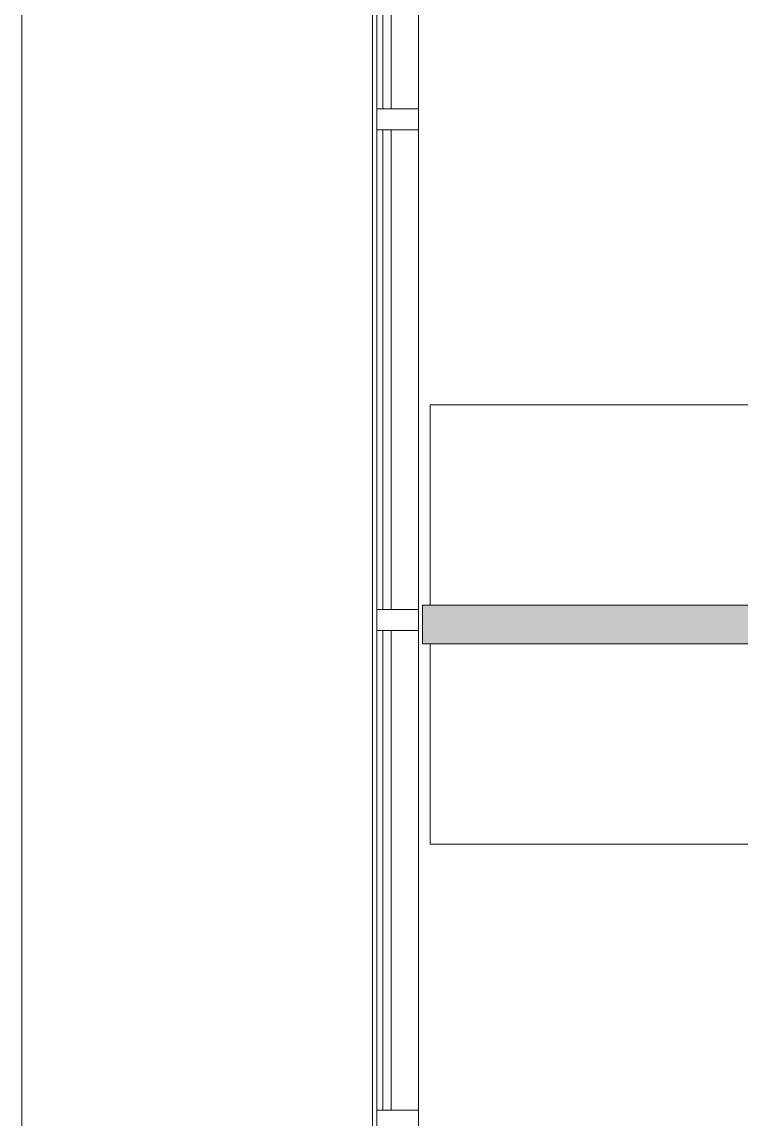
# Model space of a CAD drawing. Header units: inches. Extents: x -326 to 986, y -79 to 1436.
# Drawn here: x -272.6 to -186.5, y 766.7 to 898.2 of the extents above; entities that cross this region are included whole.
import ezdxf

# ---------------------------------------------------------------- set-up
doc = ezdxf.new("R2010")
doc.units = ezdxf.units.IN
doc.header["$MEASUREMENT"] = 0
for name, color, linetype, lineweight in [('A-GENM', 13, 'Continuous', 9), ('A-GLAZ-CURT', 52, 'Continuous', 9), ('A-GLAZ-CWMG', 51, 'Continuous', 9), ('A-WALL', 113, 'Continuous', 13), ('A-WALL-PATT', 111, 'Continuous', 13), ('I-FURN', 30, 'Continuous', 9)]:
    doc.layers.add(name, color=color, linetype=linetype, lineweight=lineweight)

# ---------------------------------------------------------------- blocks, each defined once
blk = doc.blocks.new('System Panel - Glazed - Offset-8500634-Level XX  POWER _ SIGNAL NEW')
at = {"layer": 'A-GLAZ-CURT', "lineweight": 13}
for p, q in [((28.75, 1.75), (-28.75, 1.75)), ((-28.75, 1.75), (-28.75, 0.75)), ((28.75, 0.75), (28.75, 1.75)), ((-28.75, 0.75), (28.75, 0.75))]:
    blk.add_line(p, q, dxfattribs=at)
blk = doc.blocks.new('Rectangular Mullion - 2_5_ x 5_ rectangular-V7-Level XX  POWER _ SIGNAL NEW')
at = {"layer": 'A-GLAZ-CWMG'}
for p, q in [((496.64, -13.97), (554.14, -13.97)), ((496.64, -18.97), (554.14, -18.97))]:
    blk.add_line(p, q, dxfattribs=at)
blk = doc.blocks.new('Rectangular Mullion - 2_5_ x 5_ rectangular-8463284-Level XX  POWER _ SIGNAL NEW')
at = {"layer": 'A-GLAZ-CWMG', "lineweight": 20}
for p, q in [((-1.25, 2.5), (1.25, 2.5)), ((-1.25, -2.5), (-1.25, 2.5)), ((1.25, 2.5), (1.25, -2.5)), ((1.25, -2.5), (-1.25, -2.5))]:
    blk.add_line(p, q, dxfattribs=at)
blk = doc.blocks.new('Furniture 3 - Furniture 2-8662316-Level XX  POWER _ SIGNAL NEW')
at = {"layer": 'I-FURN'}
for p, q in [((-223.72, 823.67), (-223.72, 799.66)), ((-223.72, 799.66), (-223.72, 823.67)), ((-120.54, 807.88), (-120.54, 823.67)), ((-120.54, 823.67), (-120.54, 807.88)), ((-121.72, 750.73), (-121.72, 807.88)), ((-121.72, 807.88), (-120.54, 807.88)), ((-120.54, 807.88), (-121.72, 807.88)), ((-121.72, 807.88), (-121.72, 750.73)), ((-223.72, 799.66), (-151.72, 799.66)), ((-151.72, 799.66), (-223.72, 799.66)), ((-151.72, 799.66), (-151.72, 750.73)), ((-151.72, 750.73), (-151.72, 799.66)), ((-151.72, 750.73), (-121.72, 750.73)), ((-121.72, 750.73), (-151.72, 750.73))]:
    blk.add_line(p, q, dxfattribs=at)
blk = doc.blocks.new('Furniture 4 - Furniture 2-8662399-Level XX  POWER _ SIGNAL NEW')
at = {"layer": 'I-FURN'}
for p, q in [((-121.72, 901.25), (-151.72, 901.25)), ((-151.72, 901.25), (-151.72, 852.31)), ((-151.72, 852.31), (-151.72, 901.25)), ((-151.72, 901.25), (-121.72, 901.25)), ((-121.72, 844.09), (-121.72, 901.25)), ((-121.72, 901.25), (-121.72, 844.09)), ((-151.72, 852.31), (-223.72, 852.31)), ((-223.72, 852.31), (-223.72, 828.3)), ((-223.72, 828.3), (-223.72, 852.31)), ((-223.72, 852.31), (-151.72, 852.31)), ((-120.54, 844.09), (-121.72, 844.09)), ((-121.72, 844.09), (-120.54, 844.09)), ((-120.54, 828.3), (-120.54, 844.09)), ((-120.54, 844.09), (-120.54, 828.3))]:
    blk.add_line(p, q, dxfattribs=at)
blk = doc.blocks.new('Generic Models 1 - Generic Models 5-8667745-Level XX  POWER _ SIGNAL NEW')
at = {"layer": 'A-GENM'}
for p, q in [((2473.15, 797.5), (2473.15, -428.5)), ((2515.15, -386.5), (2515.15, 755.58))]:
    blk.add_line(p, q, dxfattribs=at)

msp = doc.modelspace()

# ---------------------------------------------------------------- hatches: boundary and pattern name
at = {"layer": 'A-WALL-PATT', "lineweight": 9}
msp.add_hatch(color=7, dxfattribs=at).paths.add_polyline_path([(-114.68, 823.67), (-83.36, 823.67), (-83.36, 828.3), (-224.61, 828.3), (-224.61, 823.67), (-120.54, 823.67)], flags=0)

# ---------------------------------------------------------------- linework, layer by layer
at = {"layer": 'A-WALL', "color": 8, "lineweight": 20}
for p, q in [((-83.36, 828.3), (-224.61, 828.3)), ((-224.61, 828.3), (-224.61, 823.67)), ((-224.61, 823.67), (-83.36, 823.67))]:
    msp.add_line(p, q, dxfattribs=at)

# ---------------------------------------------------------------- block references
at = {"layer": 'A-GENM'}
msp.add_blockref('Generic Models 1 - Generic Models 5-8667745-Level XX  POWER _ SIGNAL NEW', (-2745.76, 367.03), dxfattribs=at)
at = {"layer": 'A-GLAZ-CURT', "rotation": 89.99999999999993}
for p in [(-227.61, 916.53), (-227.61, 856.53), (-227.61, 796.53)]:
    msp.add_blockref('System Panel - Glazed - Offset-8500634-Level XX  POWER _ SIGNAL NEW', p, dxfattribs=at)
at = {"layer": 'A-GLAZ-CWMG', "rotation": 270.0000000000001}
for p in [(-211.14, 1441.92), (-211.14, 1381.92), (-211.14, 1321.92)]:
    msp.add_blockref('Rectangular Mullion - 2_5_ x 5_ rectangular-V7-Level XX  POWER _ SIGNAL NEW', p, dxfattribs=at)
at = {"layer": 'A-GLAZ-CWMG', "extrusion": (0, 0, -1), "rotation": 90.00000000000007}
for p in [(227.61, 886.53), (227.61, 826.53), (227.61, 766.53)]:
    msp.add_blockref('Rectangular Mullion - 2_5_ x 5_ rectangular-8463284-Level XX  POWER _ SIGNAL NEW', p, dxfattribs=at)
at = {"layer": 'I-FURN'}
for name in ['Furniture 4 - Furniture 2-8662399-Level XX  POWER _ SIGNAL NEW', 'Furniture 3 - Furniture 2-8662316-Level XX  POWER _ SIGNAL NEW']:
    msp.add_blockref(name, (0, 0), dxfattribs=at)

doc.saveas('drawing.dxf')
